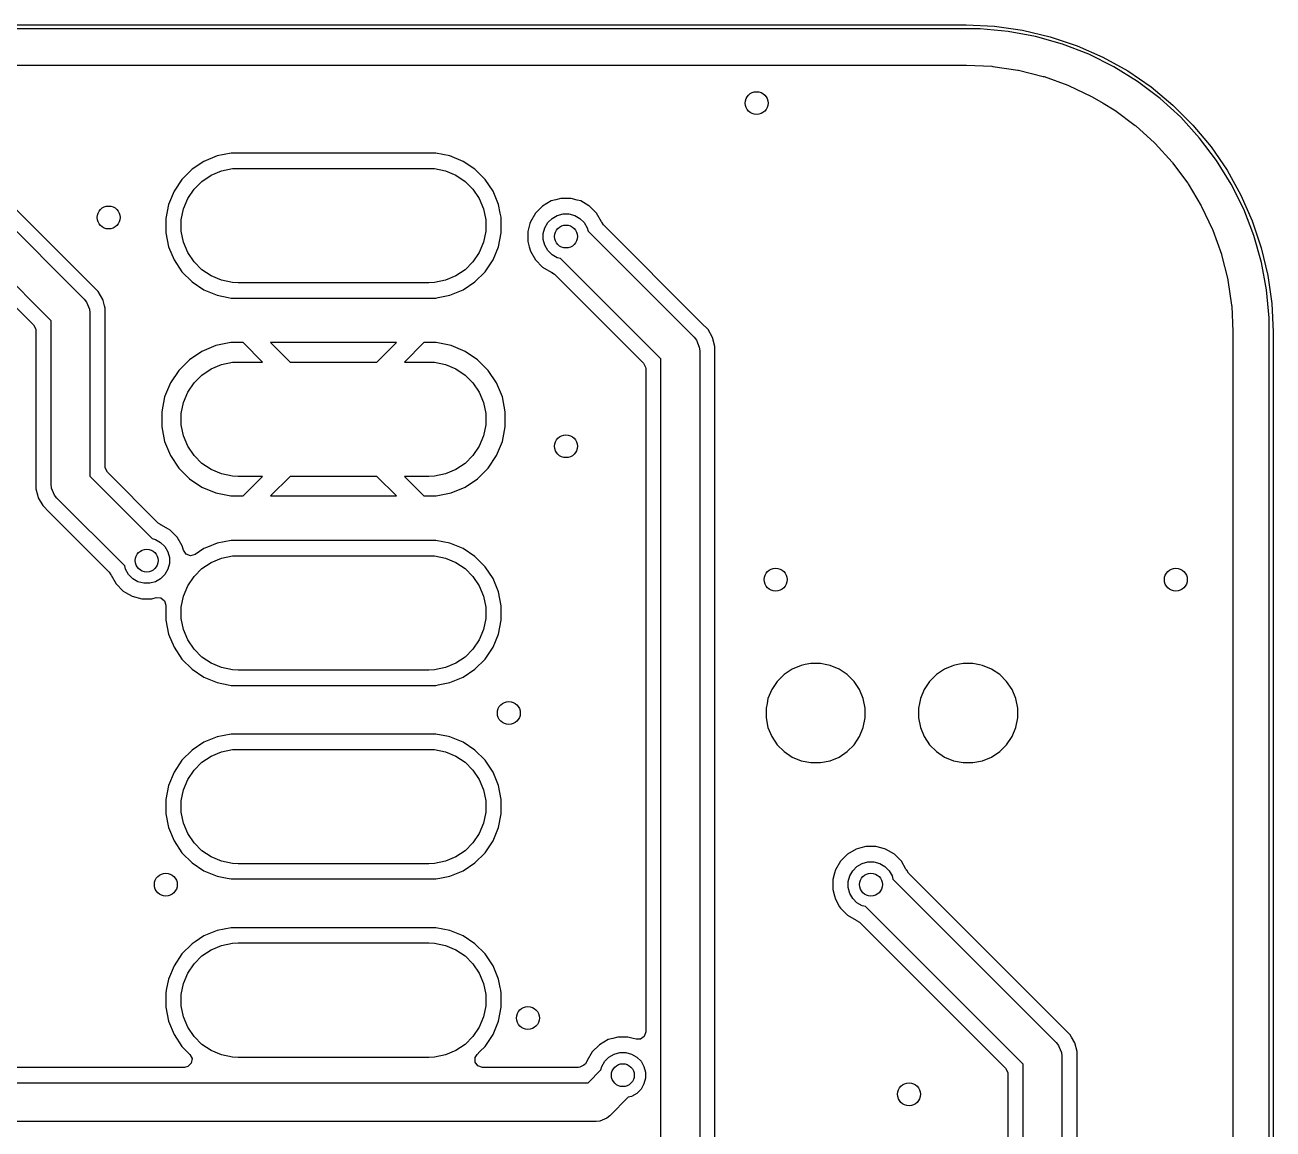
# Model space of a CAD drawing. Header units: inches. Extents: x 0.47 to 2.28, y -2.25 to -0.47.
# Drawn here: x 1.64 to 2.284, y -1.042 to -0.471 of the extents above; entities that cross this region are included whole.
import ezdxf

# ---------------------------------------------------------------- set-up
doc = ezdxf.new("R2010")
doc.units = ezdxf.units.IN
doc.header["$MEASUREMENT"] = 0
doc.layers.add('B.Cu', color=153, linetype='CONTINUOUS', true_color=0x4d7fc4)

msp = doc.modelspace()

# ---------------------------------------------------------------- linework, layer by layer
at = {"layer": 'B.Cu', "linetype": 'CONTINUOUS'}
for p, q in [((0.62992, -0.47146), (2.12598, -0.47146)), ((2.12598, -0.47343), (0.62992, -0.47343)), ((2.12598, -0.47146), (2.14061, -0.47213)), ((2.13322, -0.47343), (2.12598, -0.47343)), ((2.14763, -0.47476), (2.13322, -0.47343)), ((2.14061, -0.47213), (2.1551, -0.47415)), ((2.16185, -0.47742), (2.14763, -0.47476)), ((2.1551, -0.47415), (2.16935, -0.47751)), ((2.17577, -0.48138), (2.16185, -0.47742)), ((2.16935, -0.47751), (2.18323, -0.48216)), ((2.18926, -0.48661), (2.17577, -0.48138)), ((2.18323, -0.48216), (2.19662, -0.48807)), ((2.20222, -0.49306), (2.18926, -0.48661)), ((2.19662, -0.48807), (2.20941, -0.49519)), ((0.92503, -0.49215), (2.12339, -0.49215)), ((2.12339, -0.49215), (2.12589, -0.49215)), ((2.12589, -0.49215), (2.12608, -0.49215)), ((2.12608, -0.49215), (2.1393, -0.4928)), ((2.1393, -0.4928), (2.13968, -0.49284)), ((2.13968, -0.49284), (2.15267, -0.49476)), ((2.15267, -0.49476), (2.15305, -0.49484)), ((2.15305, -0.49484), (2.16579, -0.49803)), ((2.21452, -0.50067), (2.20222, -0.49306)), ((2.20941, -0.49519), (2.22148, -0.50346)), ((2.16579, -0.49803), (2.16616, -0.49814)), ((2.16616, -0.49814), (2.17853, -0.50257)), ((2.17853, -0.50257), (2.17888, -0.50272)), ((2.17888, -0.50272), (2.19076, -0.50833)), ((2.22607, -0.50939), (2.21452, -0.50067)), ((2.19076, -0.50833), (2.1911, -0.50851)), ((2.1911, -0.50851), (2.19668, -0.51186)), ((2.22148, -0.50346), (2.23274, -0.51281)), ((2.19668, -0.51186), (2.20236, -0.51527)), ((2.20236, -0.51527), (2.20268, -0.51548)), ((2.20268, -0.51548), (2.21323, -0.5233)), ((2.23676, -0.51914), (2.22607, -0.50939)), ((2.23274, -0.51281), (2.24309, -0.52316)), ((2.24651, -0.52984), (2.23676, -0.51914)), ((2.21323, -0.5233), (2.21353, -0.52355)), ((2.21353, -0.52355), (2.22326, -0.53237)), ((2.24309, -0.52316), (2.25244, -0.53443)), ((2.22326, -0.53237), (2.22354, -0.53264)), ((2.22354, -0.53264), (2.23236, -0.54237)), ((2.25523, -0.54139), (2.24651, -0.52984)), ((2.25244, -0.53443), (2.26071, -0.5465)), ((1.63997, -0.57135), (1.60881, -0.54019)), ((1.73908, -0.53906), (1.73227, -0.54188)), ((1.74631, -0.53762), (1.73908, -0.53906)), ((1.73908, -0.53906), (1.73908, -0.53906)), ((1.73908, -0.53906), (1.73908, -0.53906)), ((1.85211, -0.53762), (1.74631, -0.53762)), ((1.74631, -0.53762), (1.74631, -0.53762)), ((1.85934, -0.53906), (1.85211, -0.53762)), ((1.85211, -0.53762), (1.85211, -0.53762)), ((1.86615, -0.54188), (1.85934, -0.53906)), ((1.85934, -0.53906), (1.85934, -0.53906)), ((2.26285, -0.55369), (2.25523, -0.54139)), ((1.60156, -0.54411), (1.67046, -0.61301)), ((1.72615, -0.54597), (1.72093, -0.55118)), ((1.73227, -0.54188), (1.72615, -0.54597)), ((1.73608, -0.549), (1.74143, -0.54678)), ((1.74143, -0.54678), (1.74711, -0.54565)), ((1.74711, -0.54565), (1.75, -0.54551)), ((1.75, -0.54551), (1.84843, -0.54551)), ((1.84843, -0.54551), (1.85132, -0.54565)), ((1.85132, -0.54565), (1.857, -0.54678)), ((1.857, -0.54678), (1.86234, -0.549)), ((1.87228, -0.54597), (1.86615, -0.54188)), ((1.87749, -0.55118), (1.87228, -0.54597)), ((2.23236, -0.54237), (2.2326, -0.54267)), ((2.2326, -0.54267), (2.24043, -0.55322)), ((2.26071, -0.5465), (2.26784, -0.55929)), ((1.72093, -0.55118), (1.71684, -0.55731)), ((1.72093, -0.55118), (1.72093, -0.55118)), ((1.72093, -0.55118), (1.72093, -0.55118)), ((1.72717, -0.55631), (1.73127, -0.55221)), ((1.73127, -0.55221), (1.73608, -0.549)), ((1.86234, -0.549), (1.86716, -0.55221)), ((1.86716, -0.55221), (1.87125, -0.55631)), ((1.88159, -0.55731), (1.87749, -0.55118)), ((2.24043, -0.55322), (2.24064, -0.55354)), ((2.24064, -0.55354), (2.24739, -0.56481)), ((2.2693, -0.56664), (2.26285, -0.55369)), ((1.71684, -0.55731), (1.71402, -0.56412)), ((1.72396, -0.56112), (1.72717, -0.55631)), ((1.87125, -0.55631), (1.87447, -0.56112)), ((1.88441, -0.56412), (1.88159, -0.55731)), ((2.26784, -0.55929), (2.27375, -0.57268)), ((1.65339, -0.62422), (1.59035, -0.56118)), ((1.71402, -0.56412), (1.71258, -0.57135)), ((1.71402, -0.56412), (1.71402, -0.56412)), ((1.71402, -0.56412), (1.71402, -0.56412)), ((1.72061, -0.57215), (1.72174, -0.56647)), ((1.72174, -0.56647), (1.72396, -0.56112)), ((1.87447, -0.56112), (1.87668, -0.56647)), ((1.87668, -0.56647), (1.87781, -0.57215)), ((1.8853, -0.56861), (1.88441, -0.56412)), ((1.90719, -0.56494), (1.90352, -0.56861)), ((1.91169, -0.56235), (1.90719, -0.56494)), ((1.91407, -0.56171), (1.91169, -0.56235)), ((1.91169, -0.56235), (1.91169, -0.56235)), ((1.9167, -0.561), (1.91407, -0.56171)), ((1.92189, -0.561), (1.9167, -0.561)), ((1.92506, -0.56186), (1.92189, -0.561)), ((1.9269, -0.56235), (1.92506, -0.56186)), ((1.93116, -0.56481), (1.9269, -0.56235)), ((1.9269, -0.56235), (1.9269, -0.56235)), ((1.93139, -0.56494), (1.93116, -0.56481)), ((1.93506, -0.56861), (1.93139, -0.56494)), ((2.24739, -0.56481), (2.24757, -0.56515)), ((2.24757, -0.56515), (2.25319, -0.57702)), ((2.27453, -0.58014), (2.2693, -0.56664)), ((1.58823, -0.57023), (1.64434, -0.62634)), ((1.67437, -0.60576), (1.63997, -0.57135)), ((1.71258, -0.57135), (1.71258, -0.57873)), ((1.72061, -0.57793), (1.72061, -0.57215)), ((1.87781, -0.57215), (1.87781, -0.57793)), ((1.88573, -0.57079), (1.8853, -0.56861)), ((1.88585, -0.57135), (1.88573, -0.57079)), ((1.88585, -0.57873), (1.88585, -0.57135)), ((1.90093, -0.5731), (1.90069, -0.57401)), ((1.90352, -0.56861), (1.90093, -0.5731)), ((1.90093, -0.5731), (1.90093, -0.5731)), ((1.90838, -0.57619), (1.90992, -0.57352)), ((1.90992, -0.57352), (1.9121, -0.57134)), ((1.9121, -0.57134), (1.91477, -0.5698)), ((1.91477, -0.5698), (1.91775, -0.569)), ((1.91775, -0.569), (1.92083, -0.569)), ((1.92083, -0.569), (1.92381, -0.5698)), ((1.92381, -0.5698), (1.92648, -0.57134)), ((1.92648, -0.57134), (1.92866, -0.57352)), ((1.92866, -0.57352), (1.9302, -0.57619)), ((1.93765, -0.5731), (1.93506, -0.56861)), ((1.93775, -0.57334), (1.93765, -0.5731)), ((1.93765, -0.5731), (1.93765, -0.5731)), ((1.93781, -0.57332), (1.93775, -0.57334)), ((1.93864, -0.57475), (1.93781, -0.57332)), ((2.27375, -0.57268), (2.2784, -0.58656)), ((1.71258, -0.57873), (1.71402, -0.58595)), ((1.72174, -0.58361), (1.72061, -0.57793)), ((1.87781, -0.57793), (1.87668, -0.58361)), ((1.88441, -0.58595), (1.88585, -0.57873)), ((1.90069, -0.57401), (1.89959, -0.57811)), ((1.89959, -0.57811), (1.89959, -0.5833)), ((1.90758, -0.57917), (1.90838, -0.57619)), ((1.90758, -0.58225), (1.90758, -0.57917)), ((1.9302, -0.57619), (1.93068, -0.57795)), ((1.93068, -0.57795), (1.98542, -0.63269)), ((1.98933, -0.62545), (1.93864, -0.57475)), ((2.25319, -0.57702), (2.25334, -0.57738)), ((2.25334, -0.57738), (2.25776, -0.58974)), ((1.71402, -0.58595), (1.71402, -0.58595)), ((1.71402, -0.58595), (1.71684, -0.59276)), ((1.72396, -0.58896), (1.72174, -0.58361)), ((1.87668, -0.58361), (1.87447, -0.58896)), ((1.88159, -0.59276), (1.88441, -0.58595)), ((1.89959, -0.5833), (1.9003, -0.58595)), ((1.9003, -0.58595), (1.90093, -0.58831)), ((1.90838, -0.58523), (1.90758, -0.58225)), ((1.90992, -0.5879), (1.90838, -0.58523)), ((2.27849, -0.59405), (2.27453, -0.58014)), ((2.2784, -0.58656), (2.28175, -0.6008)), ((1.71684, -0.59276), (1.72093, -0.59889)), ((1.72717, -0.59377), (1.72396, -0.58896)), ((1.87447, -0.58896), (1.87125, -0.59377)), ((1.87749, -0.59889), (1.88159, -0.59276)), ((1.90093, -0.58831), (1.90093, -0.58831)), ((1.90093, -0.58831), (1.90352, -0.59281)), ((1.90352, -0.59281), (1.90352, -0.59281)), ((1.90352, -0.59281), (1.90719, -0.59648)), ((1.9121, -0.59008), (1.90992, -0.5879)), ((1.91477, -0.59162), (1.9121, -0.59008)), ((1.91653, -0.59209), (1.91477, -0.59162)), ((1.96835, -0.64391), (1.91653, -0.59209)), ((2.25776, -0.58974), (2.25787, -0.59011)), ((2.25787, -0.59011), (2.26107, -0.60285)), ((1.72093, -0.59889), (1.72615, -0.60411)), ((1.73127, -0.59786), (1.72717, -0.59377)), ((1.73608, -0.60108), (1.73127, -0.59786)), ((1.86716, -0.59786), (1.86234, -0.60108)), ((1.87125, -0.59377), (1.86716, -0.59786)), ((1.87228, -0.60411), (1.87749, -0.59889)), ((1.90719, -0.59648), (1.90719, -0.59648)), ((1.90719, -0.59648), (1.91169, -0.59907)), ((1.91169, -0.59907), (1.91169, -0.59907)), ((1.91169, -0.59907), (1.91169, -0.59907)), ((1.91169, -0.59907), (1.91169, -0.59907)), ((1.91169, -0.59907), (1.91192, -0.59917)), ((1.91192, -0.59917), (1.9119, -0.59923)), ((1.9119, -0.59923), (1.91334, -0.60006)), ((2.28115, -0.60828), (2.27849, -0.59405)), ((1.6777, -0.60909), (1.67437, -0.60576)), ((1.67437, -0.60576), (1.67437, -0.60576)), ((1.72615, -0.60411), (1.73227, -0.6082)), ((1.74143, -0.6033), (1.73608, -0.60108)), ((1.74711, -0.60442), (1.74143, -0.6033)), ((1.75, -0.60457), (1.74711, -0.60442)), ((1.84843, -0.60457), (1.75, -0.60457)), ((1.85132, -0.60442), (1.84843, -0.60457)), ((1.857, -0.6033), (1.85132, -0.60442)), ((1.86234, -0.60108), (1.857, -0.6033)), ((1.86615, -0.6082), (1.87228, -0.60411)), ((1.91334, -0.60006), (1.9593, -0.64602)), ((2.26107, -0.60285), (2.26114, -0.60323)), ((2.26114, -0.60323), (2.26307, -0.61623)), ((2.28175, -0.6008), (2.28377, -0.6153)), ((1.68006, -0.61317), (1.6777, -0.60909)), ((1.6777, -0.60909), (1.6777, -0.60909)), ((1.73227, -0.6082), (1.73908, -0.61102)), ((1.73908, -0.61102), (1.74487, -0.61217)), ((1.74487, -0.61217), (1.74631, -0.61246)), ((1.85211, -0.61246), (1.85332, -0.61222)), ((1.85332, -0.61222), (1.85934, -0.61102)), ((1.85934, -0.61102), (1.86615, -0.6082)), ((2.28248, -0.62269), (2.28115, -0.60828)), ((1.67046, -0.61301), (1.6717, -0.61452)), ((1.6717, -0.61452), (1.6717, -0.61452)), ((1.6717, -0.61452), (1.6717, -0.61452)), ((1.6717, -0.61452), (1.67319, -0.61813)), ((1.67319, -0.61813), (1.67319, -0.61813)), ((1.67319, -0.61813), (1.67339, -0.62008)), ((1.68019, -0.61367), (1.68006, -0.61317)), ((1.68093, -0.61642), (1.68019, -0.61367)), ((1.68019, -0.61367), (1.68019, -0.61367)), ((1.68128, -0.61772), (1.68093, -0.61642)), ((1.68128, -0.62275), (1.68128, -0.61772)), ((1.68128, -0.61772), (1.68128, -0.61772)), ((1.74631, -0.61246), (1.74631, -0.61246)), ((1.74631, -0.61246), (1.85211, -0.61246)), ((2.26307, -0.61623), (2.26311, -0.61661)), ((2.26311, -0.61661), (2.26376, -0.62982)), ((2.28377, -0.6153), (2.28445, -0.62992)), ((1.65339, -0.70866), (1.65339, -0.62422)), ((1.67339, -0.62008), (1.67339, -0.70452)), ((1.68128, -0.67115), (1.68128, -0.62275)), ((1.68128, -0.62275), (1.68128, -0.62275)), ((2.28248, -0.62992), (2.28248, -0.62269)), ((1.64434, -0.62634), (1.64544, -0.62851)), ((1.64544, -0.62851), (1.64549, -0.62912)), ((1.64549, -0.62912), (1.64549, -0.70606)), ((1.99266, -0.62878), (1.98933, -0.62545)), ((1.98933, -0.62545), (1.98933, -0.62545)), ((1.99502, -0.63286), (1.99266, -0.62878)), ((2.26376, -0.62982), (2.26376, -0.63002)), ((2.26376, -0.63002), (2.26376, -2.08652)), ((2.28248, -2.08661), (2.28248, -0.62992)), ((2.28445, -0.62992), (2.28445, -2.08661)), ((1.73847, -0.63703), (1.73128, -0.64001)), ((1.74611, -0.63551), (1.73847, -0.63703)), ((1.75261, -0.63551), (1.74611, -0.63551)), ((1.76261, -0.64551), (1.75261, -0.63551)), ((1.83167, -0.63551), (1.76676, -0.63551)), ((1.76676, -0.63551), (1.77676, -0.64551)), ((1.82167, -0.64551), (1.83167, -0.63551)), ((1.84581, -0.63551), (1.83581, -0.64551)), ((1.85232, -0.63551), (1.84581, -0.63551)), ((1.85995, -0.63703), (1.85232, -0.63551)), ((1.86715, -0.64001), (1.85995, -0.63703)), ((1.98542, -0.63269), (1.98666, -0.63421)), ((1.98666, -0.63421), (1.98815, -0.63781)), ((1.98815, -0.63781), (1.98835, -0.63976)), ((1.99624, -0.63741), (1.99502, -0.63286)), ((1.99624, -0.82425), (1.99624, -0.63741)), ((1.99624, -0.63741), (1.99624, -0.63741)), ((1.7248, -0.64434), (1.7193, -0.64984)), ((1.73128, -0.64001), (1.7248, -0.64434)), ((1.87362, -0.64434), (1.86715, -0.64001)), ((1.87913, -0.64984), (1.87362, -0.64434)), ((1.96835, -1.2557), (1.96835, -0.64391)), ((1.98835, -0.63976), (1.98835, -1.25984)), ((1.7193, -0.64984), (1.71497, -0.65632)), ((1.73127, -0.65221), (1.73608, -0.649)), ((1.73608, -0.649), (1.74143, -0.64678)), ((1.74143, -0.64678), (1.74711, -0.64565)), ((1.74711, -0.64565), (1.75, -0.64551)), ((1.75, -0.64551), (1.76261, -0.64551)), ((1.77676, -0.64551), (1.82167, -0.64551)), ((1.83581, -0.64551), (1.84843, -0.64551)), ((1.84843, -0.64551), (1.85132, -0.64565)), ((1.85132, -0.64565), (1.857, -0.64678)), ((1.857, -0.64678), (1.86234, -0.649)), ((1.86234, -0.649), (1.86716, -0.65221)), ((1.88345, -0.65632), (1.87913, -0.64984)), ((1.9593, -0.64602), (1.9604, -0.64819)), ((1.9604, -0.64819), (1.96045, -0.64881)), ((1.96045, -0.64881), (1.96045, -0.9914)), ((1.71497, -0.65632), (1.71199, -0.66351)), ((1.72396, -0.66112), (1.72717, -0.65631)), ((1.72717, -0.65631), (1.73127, -0.65221)), ((1.86716, -0.65221), (1.87125, -0.65631)), ((1.87125, -0.65631), (1.87447, -0.66112)), ((1.88643, -0.66351), (1.88345, -0.65632)), ((1.71199, -0.66351), (1.71047, -0.67115)), ((1.72174, -0.66647), (1.72396, -0.66112)), ((1.87447, -0.66112), (1.87668, -0.66647)), ((1.88795, -0.67115), (1.88643, -0.66351)), ((1.72061, -0.67215), (1.72174, -0.66647)), ((1.87668, -0.66647), (1.87781, -0.67215)), ((1.68128, -0.69962), (1.68128, -0.67115)), ((1.71047, -0.67115), (1.71047, -0.67893)), ((1.72061, -0.67793), (1.72061, -0.67215)), ((1.87781, -0.67215), (1.87781, -0.67793)), ((1.88795, -0.67893), (1.88795, -0.67115)), ((1.71047, -0.67893), (1.71199, -0.68657)), ((1.72174, -0.68361), (1.72061, -0.67793)), ((1.87781, -0.67793), (1.87668, -0.68361)), ((1.88643, -0.68657), (1.88795, -0.67893)), ((1.71199, -0.68657), (1.71497, -0.69376)), ((1.72396, -0.68896), (1.72174, -0.68361)), ((1.72717, -0.69377), (1.72396, -0.68896)), ((1.87447, -0.68896), (1.87125, -0.69377)), ((1.87668, -0.68361), (1.87447, -0.68896)), ((1.88345, -0.69376), (1.88643, -0.68657)), ((1.71497, -0.69376), (1.7193, -0.70024)), ((1.73127, -0.69786), (1.72717, -0.69377)), ((1.87125, -0.69377), (1.86716, -0.69786)), ((1.87913, -0.70024), (1.88345, -0.69376)), ((1.68133, -0.70023), (1.68128, -0.69962)), ((1.68243, -0.7024), (1.68133, -0.70023)), ((1.70871, -0.72868), (1.68243, -0.7024)), ((1.7193, -0.70024), (1.7248, -0.70574)), ((1.73608, -0.70108), (1.73127, -0.69786)), ((1.74143, -0.7033), (1.73608, -0.70108)), ((1.86234, -0.70108), (1.857, -0.7033)), ((1.86716, -0.69786), (1.86234, -0.70108)), ((1.87362, -0.70574), (1.87913, -0.70024)), ((1.64549, -0.70606), (1.64549, -0.70606)), ((1.64549, -0.70606), (1.64549, -0.71102)), ((1.65358, -0.71061), (1.65339, -0.70866)), ((1.67339, -0.70452), (1.70551, -0.73665)), ((1.7248, -0.70574), (1.73128, -0.71007)), ((1.74711, -0.70442), (1.74143, -0.7033)), ((1.75, -0.70457), (1.74711, -0.70442)), ((1.76261, -0.70457), (1.75, -0.70457)), ((1.75261, -0.71457), (1.76261, -0.70457)), ((1.77676, -0.70457), (1.76676, -0.71457)), ((1.82167, -0.70457), (1.77676, -0.70457)), ((1.83167, -0.71457), (1.82167, -0.70457)), ((1.84843, -0.70457), (1.83581, -0.70457)), ((1.83581, -0.70457), (1.84581, -0.71457)), ((1.85132, -0.70442), (1.84843, -0.70457)), ((1.857, -0.7033), (1.85132, -0.70442)), ((1.86715, -0.71007), (1.87362, -0.70574)), ((1.64549, -0.71102), (1.64631, -0.71407)), ((1.64631, -0.71407), (1.64631, -0.71407)), ((1.64631, -0.71407), (1.64671, -0.71557)), ((1.65507, -0.71422), (1.65358, -0.71061)), ((1.65631, -0.71573), (1.65507, -0.71422)), ((1.65507, -0.71422), (1.65507, -0.71422)), ((1.73128, -0.71007), (1.73847, -0.71305)), ((1.73847, -0.71305), (1.74611, -0.71457)), ((1.74611, -0.71457), (1.75261, -0.71457)), ((1.75261, -0.71457), (1.75261, -0.71457)), ((1.76676, -0.71457), (1.83167, -0.71457)), ((1.76676, -0.71457), (1.76676, -0.71457)), ((1.83167, -0.71457), (1.83167, -0.71457)), ((1.84581, -0.71457), (1.85232, -0.71457)), ((1.85232, -0.71457), (1.85995, -0.71305)), ((1.85995, -0.71305), (1.86715, -0.71007)), ((1.64671, -0.71557), (1.64671, -0.71557)), ((1.64671, -0.71557), (1.64907, -0.71965)), ((1.64907, -0.71965), (1.64907, -0.71965)), ((1.64907, -0.71965), (1.6524, -0.72298)), ((1.69137, -0.75079), (1.65631, -0.71573)), ((1.6524, -0.72298), (1.6524, -0.72298)), ((1.6524, -0.72298), (1.6834, -0.75399)), ((1.71015, -0.72951), (1.70871, -0.72868)), ((1.71012, -0.72957), (1.71015, -0.72951)), ((1.71036, -0.72967), (1.71012, -0.72957)), ((1.71485, -0.73226), (1.71036, -0.72967)), ((1.71036, -0.72967), (1.71036, -0.72967)), ((1.71036, -0.72967), (1.71036, -0.72967)), ((1.71852, -0.73593), (1.71485, -0.73226)), ((1.70551, -0.73665), (1.70728, -0.73712)), ((1.70728, -0.73712), (1.70995, -0.73866)), ((1.70995, -0.73866), (1.71213, -0.74084)), ((1.71213, -0.74084), (1.71367, -0.74351)), ((1.72112, -0.74043), (1.71852, -0.73593)), ((1.72172, -0.74267), (1.72112, -0.74043)), ((1.73409, -0.74112), (1.73227, -0.74188)), ((1.73908, -0.73906), (1.73409, -0.74112)), ((1.74631, -0.73762), (1.73908, -0.73906)), ((1.73908, -0.73906), (1.73908, -0.73906)), ((1.73908, -0.73906), (1.73908, -0.73906)), ((1.85211, -0.73762), (1.74631, -0.73762)), ((1.74631, -0.73762), (1.74631, -0.73762)), ((1.85934, -0.73906), (1.85211, -0.73762)), ((1.85211, -0.73762), (1.85211, -0.73762)), ((1.86615, -0.74188), (1.85934, -0.73906)), ((1.85934, -0.73906), (1.85934, -0.73906)), ((1.71367, -0.74351), (1.71447, -0.74649)), ((1.71447, -0.74649), (1.71447, -0.74957)), ((1.72173, -0.74271), (1.72172, -0.74267)), ((1.72309, -0.74474), (1.72173, -0.74271)), ((1.72537, -0.74558), (1.72309, -0.74474)), ((1.72772, -0.74492), (1.72537, -0.74558)), ((1.73227, -0.74188), (1.72772, -0.74492)), ((1.73227, -0.74188), (1.73227, -0.74188)), ((1.73608, -0.749), (1.74143, -0.74678)), ((1.74143, -0.74678), (1.74711, -0.74565)), ((1.74711, -0.74565), (1.75, -0.74551)), ((1.75, -0.74551), (1.84843, -0.74551)), ((1.84843, -0.74551), (1.85132, -0.74565)), ((1.85132, -0.74565), (1.857, -0.74678)), ((1.857, -0.74678), (1.86234, -0.749)), ((1.87228, -0.74597), (1.86615, -0.74188)), ((1.87749, -0.75118), (1.87228, -0.74597)), ((1.6834, -0.75399), (1.68423, -0.75542)), ((1.69184, -0.75255), (1.69137, -0.75079)), ((1.69339, -0.75522), (1.69184, -0.75255)), ((1.71367, -0.75255), (1.71213, -0.75522)), ((1.71447, -0.74957), (1.71367, -0.75255)), ((1.72717, -0.75631), (1.73127, -0.75221)), ((1.73127, -0.75221), (1.73608, -0.749)), ((1.86234, -0.749), (1.86716, -0.75221)), ((1.86716, -0.75221), (1.87125, -0.75631)), ((1.88159, -0.75731), (1.87749, -0.75118)), ((1.68423, -0.75542), (1.6843, -0.7554)), ((1.6843, -0.7554), (1.68439, -0.75564)), ((1.68439, -0.75564), (1.68439, -0.75564)), ((1.68439, -0.75564), (1.68439, -0.75564)), ((1.68439, -0.75564), (1.68699, -0.76013)), ((1.68699, -0.76013), (1.69066, -0.7638)), ((1.69557, -0.7574), (1.69339, -0.75522)), ((1.69824, -0.75894), (1.69557, -0.7574)), ((1.70121, -0.75974), (1.69824, -0.75894)), ((1.7043, -0.75974), (1.70121, -0.75974)), ((1.70728, -0.75894), (1.7043, -0.75974)), ((1.70995, -0.7574), (1.70728, -0.75894)), ((1.71213, -0.75522), (1.70995, -0.7574)), ((1.72396, -0.76112), (1.72717, -0.75631)), ((1.87125, -0.75631), (1.87447, -0.76112)), ((1.88441, -0.76412), (1.88159, -0.75731)), ((1.69066, -0.7638), (1.69178, -0.76445)), ((1.69178, -0.76445), (1.69515, -0.76639)), ((1.69515, -0.76639), (1.69515, -0.76639)), ((1.69515, -0.76639), (1.69515, -0.76639)), ((1.69515, -0.76639), (1.70016, -0.76774)), ((1.72061, -0.77215), (1.72174, -0.76647)), ((1.72174, -0.76647), (1.72396, -0.76112)), ((1.87447, -0.76112), (1.87668, -0.76647)), ((1.87668, -0.76647), (1.87781, -0.77215)), ((1.88585, -0.77135), (1.88441, -0.76412)), ((1.70016, -0.76774), (1.70016, -0.76774)), ((1.70016, -0.76774), (1.70535, -0.76774)), ((1.70535, -0.76774), (1.70764, -0.76712)), ((1.70535, -0.76774), (1.70535, -0.76774)), ((1.70764, -0.76712), (1.71007, -0.76725)), ((1.71007, -0.76725), (1.71197, -0.76878)), ((1.71197, -0.76878), (1.7126, -0.77114)), ((1.7126, -0.77114), (1.71258, -0.77132)), ((1.71258, -0.77132), (1.71258, -0.77135)), ((1.71258, -0.77135), (1.71258, -0.77135)), ((1.71258, -0.77135), (1.71258, -0.77135)), ((1.71258, -0.77135), (1.71258, -0.77873)), ((1.72061, -0.77793), (1.72061, -0.77215)), ((1.87781, -0.77215), (1.87781, -0.77793)), ((1.88585, -0.77873), (1.88585, -0.77135)), ((1.71258, -0.77873), (1.71402, -0.78595)), ((1.72174, -0.78361), (1.72061, -0.77793)), ((1.87781, -0.77793), (1.87668, -0.78361)), ((1.88441, -0.78595), (1.88585, -0.77873)), ((1.71402, -0.78595), (1.71684, -0.79276)), ((1.72396, -0.78896), (1.72174, -0.78361)), ((1.87668, -0.78361), (1.87447, -0.78896)), ((1.88159, -0.79276), (1.88441, -0.78595)), ((1.71684, -0.79276), (1.72093, -0.79889)), ((1.72717, -0.79377), (1.72396, -0.78896)), ((1.87447, -0.78896), (1.87125, -0.79377)), ((1.87749, -0.79889), (1.88159, -0.79276)), ((1.72093, -0.79889), (1.72615, -0.80411)), ((1.73127, -0.79786), (1.72717, -0.79377)), ((1.73608, -0.80108), (1.73127, -0.79786)), ((1.86716, -0.79786), (1.86234, -0.80108)), ((1.87125, -0.79377), (1.86716, -0.79786)), ((1.87228, -0.80411), (1.87749, -0.79889)), ((1.72615, -0.80411), (1.73227, -0.8082)), ((1.74143, -0.8033), (1.73608, -0.80108)), ((1.74711, -0.80442), (1.74143, -0.8033)), ((1.75, -0.80457), (1.74711, -0.80442)), ((1.84843, -0.80457), (1.75, -0.80457)), ((1.85132, -0.80442), (1.84843, -0.80457)), ((1.857, -0.8033), (1.85132, -0.80442)), ((1.86234, -0.80108), (1.857, -0.8033)), ((1.86615, -0.8082), (1.87228, -0.80411)), ((2.0361, -0.80408), (2.0319, -0.80688)), ((2.04076, -0.80215), (2.0361, -0.80408)), ((2.04289, -0.80172), (2.04076, -0.80215)), ((2.04076, -0.80215), (2.04076, -0.80215)), ((2.04571, -0.80116), (2.04289, -0.80172)), ((2.05075, -0.80116), (2.04571, -0.80116)), ((2.05403, -0.80181), (2.05075, -0.80116)), ((2.0557, -0.80215), (2.05403, -0.80181)), ((2.06036, -0.80408), (2.0557, -0.80215)), ((2.0557, -0.80215), (2.0557, -0.80215)), ((2.0557, -0.80215), (2.0557, -0.80215)), ((2.06455, -0.80688), (2.06036, -0.80408)), ((2.11484, -0.80408), (2.11064, -0.80688)), ((2.1195, -0.80215), (2.11484, -0.80408)), ((2.12163, -0.80172), (2.1195, -0.80215)), ((2.1195, -0.80215), (2.1195, -0.80215)), ((2.12445, -0.80116), (2.12163, -0.80172)), ((2.12949, -0.80116), (2.12445, -0.80116)), ((2.13277, -0.80181), (2.12949, -0.80116)), ((2.13444, -0.80215), (2.13277, -0.80181)), ((2.1391, -0.80408), (2.13444, -0.80215)), ((2.13444, -0.80215), (2.13444, -0.80215)), ((2.13444, -0.80215), (2.13444, -0.80215)), ((2.14329, -0.80688), (2.1391, -0.80408)), ((1.73227, -0.8082), (1.73908, -0.81102)), ((1.73908, -0.81102), (1.74487, -0.81217)), ((1.74487, -0.81217), (1.74631, -0.81246)), ((1.85332, -0.81222), (1.85934, -0.81102)), ((1.85934, -0.81102), (1.86615, -0.8082)), ((2.02834, -0.81045), (2.02553, -0.81464)), ((2.0319, -0.80688), (2.02834, -0.81045)), ((2.02834, -0.81045), (2.02834, -0.81045)), ((2.0319, -0.80688), (2.0319, -0.80688)), ((2.06812, -0.81045), (2.06455, -0.80688)), ((2.07092, -0.81464), (2.06812, -0.81045)), ((2.10708, -0.81045), (2.10427, -0.81464)), ((2.11064, -0.80688), (2.10708, -0.81045)), ((2.10708, -0.81045), (2.10708, -0.81045)), ((2.11064, -0.80688), (2.11064, -0.80688)), ((2.14686, -0.81045), (2.14329, -0.80688)), ((2.14966, -0.81464), (2.14686, -0.81045)), ((1.74631, -0.81246), (1.74631, -0.81246)), ((1.74631, -0.81246), (1.85211, -0.81246)), ((1.85211, -0.81246), (1.85332, -0.81222)), ((2.02553, -0.81464), (2.0236, -0.8193)), ((2.07285, -0.8193), (2.07092, -0.81464)), ((2.10427, -0.81464), (2.10234, -0.8193)), ((2.15159, -0.8193), (2.14966, -0.81464)), ((1.99624, -0.91276), (1.99624, -0.82425)), ((2.02311, -0.82179), (2.02262, -0.82425)), ((2.02262, -0.82425), (2.02262, -0.82929)), ((2.0236, -0.8193), (2.02311, -0.82179)), ((2.07384, -0.82425), (2.07285, -0.8193)), ((2.07384, -0.82929), (2.07384, -0.82425)), ((2.10185, -0.82179), (2.10136, -0.82425)), ((2.10136, -0.82425), (2.10136, -0.82929)), ((2.10234, -0.8193), (2.10185, -0.82179)), ((2.15258, -0.82425), (2.15159, -0.8193)), ((2.15258, -0.82929), (2.15258, -0.82425)), ((2.02262, -0.82929), (2.0236, -0.83424)), ((2.07285, -0.83424), (2.07384, -0.82929)), ((2.10136, -0.82929), (2.10234, -0.83424)), ((2.15159, -0.83424), (2.15258, -0.82929)), ((1.74631, -0.83762), (1.73908, -0.83906)), ((1.85211, -0.83762), (1.74631, -0.83762)), ((1.74631, -0.83762), (1.74631, -0.83762)), ((1.85857, -0.8389), (1.85211, -0.83762)), ((1.85211, -0.83762), (1.85211, -0.83762)), ((2.0236, -0.83424), (2.02553, -0.8389)), ((2.07092, -0.8389), (2.07285, -0.83424)), ((2.10234, -0.83424), (2.10427, -0.8389)), ((2.14966, -0.8389), (2.15159, -0.83424)), ((1.73227, -0.84188), (1.72615, -0.84597)), ((1.73908, -0.83906), (1.73227, -0.84188)), ((1.73908, -0.83906), (1.73908, -0.83906)), ((1.73908, -0.83906), (1.73908, -0.83906)), ((1.85934, -0.83906), (1.85857, -0.8389)), ((1.86615, -0.84188), (1.85934, -0.83906)), ((1.87228, -0.84597), (1.86615, -0.84188)), ((2.02553, -0.8389), (2.02834, -0.8431)), ((2.02834, -0.8431), (2.0319, -0.84666)), ((2.06455, -0.84666), (2.06812, -0.8431)), ((2.06812, -0.8431), (2.07092, -0.8389)), ((2.10427, -0.8389), (2.10708, -0.8431)), ((2.10708, -0.8431), (2.11064, -0.84666)), ((2.14329, -0.84666), (2.14686, -0.8431)), ((2.14686, -0.8431), (2.14966, -0.8389)), ((1.72615, -0.84597), (1.72093, -0.85118)), ((1.73127, -0.85221), (1.73608, -0.849)), ((1.73608, -0.849), (1.74143, -0.84678)), ((1.74143, -0.84678), (1.74711, -0.84565)), ((1.74711, -0.84565), (1.75, -0.84551)), ((1.75, -0.84551), (1.84843, -0.84551)), ((1.84843, -0.84551), (1.85132, -0.84565)), ((1.85132, -0.84565), (1.857, -0.84678)), ((1.857, -0.84678), (1.86234, -0.849)), ((1.86234, -0.849), (1.86716, -0.85221)), ((1.87749, -0.85118), (1.87228, -0.84597)), ((2.0319, -0.84666), (2.0361, -0.84947)), ((2.0361, -0.84947), (2.04076, -0.8514)), ((2.0557, -0.8514), (2.06036, -0.84947)), ((2.06036, -0.84947), (2.06455, -0.84666)), ((2.11064, -0.84666), (2.11484, -0.84947)), ((2.11484, -0.84947), (2.1195, -0.8514)), ((2.13444, -0.8514), (2.1391, -0.84947)), ((2.1391, -0.84947), (2.14329, -0.84666)), ((1.72093, -0.85118), (1.71684, -0.85731)), ((1.72093, -0.85118), (1.72093, -0.85118)), ((1.72093, -0.85118), (1.72093, -0.85118)), ((1.72396, -0.86112), (1.72717, -0.85631)), ((1.72717, -0.85631), (1.73127, -0.85221)), ((1.86716, -0.85221), (1.87125, -0.85631)), ((1.87125, -0.85631), (1.87447, -0.86112)), ((1.88159, -0.85731), (1.87749, -0.85118)), ((2.04076, -0.8514), (2.04571, -0.85238)), ((2.04571, -0.85238), (2.04571, -0.85238)), ((2.04571, -0.85238), (2.05075, -0.85238)), ((2.05075, -0.85238), (2.0557, -0.8514)), ((2.05075, -0.85238), (2.05075, -0.85238)), ((2.1195, -0.8514), (2.12445, -0.85238)), ((2.12445, -0.85238), (2.12445, -0.85238)), ((2.12445, -0.85238), (2.12949, -0.85238)), ((2.12949, -0.85238), (2.13444, -0.8514)), ((2.12949, -0.85238), (2.12949, -0.85238)), ((1.71684, -0.85731), (1.71402, -0.86412)), ((1.72174, -0.86647), (1.72396, -0.86112)), ((1.87447, -0.86112), (1.87668, -0.86647)), ((1.88441, -0.86412), (1.88159, -0.85731)), ((1.71402, -0.86412), (1.71258, -0.87135)), ((1.72061, -0.87215), (1.72174, -0.86647)), ((1.87668, -0.86647), (1.87781, -0.87215)), ((1.88585, -0.87135), (1.88441, -0.86412)), ((1.71258, -0.87135), (1.71258, -0.87873)), ((1.72061, -0.87793), (1.72061, -0.87215)), ((1.87781, -0.87215), (1.87781, -0.87793)), ((1.88585, -0.87873), (1.88585, -0.87135)), ((1.71258, -0.87873), (1.71402, -0.88595)), ((1.72174, -0.88361), (1.72061, -0.87793)), ((1.87781, -0.87793), (1.87668, -0.88361)), ((1.88441, -0.88595), (1.88585, -0.87873)), ((1.71402, -0.88595), (1.71684, -0.89277)), ((1.72396, -0.88896), (1.72174, -0.88361)), ((1.72717, -0.89377), (1.72396, -0.88896)), ((1.87447, -0.88896), (1.87125, -0.89377)), ((1.87668, -0.88361), (1.87447, -0.88896)), ((1.88159, -0.89277), (1.88441, -0.88595)), ((1.71684, -0.89277), (1.72093, -0.89889)), ((1.73127, -0.89786), (1.72717, -0.89377)), ((1.87125, -0.89377), (1.86716, -0.89786)), ((1.87749, -0.89889), (1.88159, -0.89277)), ((2.07418, -0.89565), (2.07155, -0.89635)), ((2.07937, -0.89565), (2.07418, -0.89565)), ((2.08254, -0.8965), (2.07937, -0.89565)), ((1.72093, -0.89889), (1.72615, -0.90411)), ((1.73608, -0.90108), (1.73127, -0.89786)), ((1.74143, -0.9033), (1.73608, -0.90108)), ((1.86234, -0.90108), (1.857, -0.9033)), ((1.86716, -0.89786), (1.86234, -0.90108)), ((1.87228, -0.90411), (1.87749, -0.89889)), ((2.06467, -0.89959), (2.061, -0.90326)), ((2.06917, -0.89699), (2.06467, -0.89959)), ((2.07155, -0.89635), (2.06917, -0.89699)), ((2.06917, -0.89699), (2.06917, -0.89699)), ((2.08438, -0.89699), (2.08254, -0.8965)), ((2.08887, -0.89959), (2.08438, -0.89699)), ((2.08438, -0.89699), (2.08438, -0.89699)), ((2.09254, -0.90326), (2.08887, -0.89959)), ((2.08887, -0.89959), (2.08887, -0.89959)), ((1.72615, -0.90411), (1.73227, -0.9082)), ((1.73227, -0.9082), (1.73908, -0.91102)), ((1.74711, -0.90442), (1.74143, -0.9033)), ((1.75, -0.90457), (1.74711, -0.90442)), ((1.84843, -0.90457), (1.75, -0.90457)), ((1.85132, -0.90442), (1.84843, -0.90457)), ((1.857, -0.9033), (1.85132, -0.90442)), ((1.85934, -0.91102), (1.86615, -0.9082)), ((1.86615, -0.9082), (1.87228, -0.90411)), ((2.05841, -0.90775), (2.05795, -0.90945)), ((2.061, -0.90326), (2.05841, -0.90775)), ((2.05841, -0.90775), (2.05841, -0.90775)), ((2.06586, -0.91083), (2.0674, -0.90816)), ((2.0674, -0.90816), (2.06958, -0.90598)), ((2.06958, -0.90598), (2.07225, -0.90444)), ((2.07225, -0.90444), (2.07523, -0.90364)), ((2.07523, -0.90364), (2.07831, -0.90364)), ((2.07831, -0.90364), (2.08129, -0.90444)), ((2.08129, -0.90444), (2.08396, -0.90598)), ((2.08396, -0.90598), (2.08614, -0.90816)), ((2.08614, -0.90816), (2.08768, -0.91083)), ((2.09488, -0.9073), (2.09254, -0.90326)), ((2.09254, -0.90326), (2.09254, -0.90326)), ((2.09513, -0.90775), (2.09488, -0.9073)), ((2.09523, -0.90799), (2.09513, -0.90775)), ((2.09513, -0.90775), (2.09513, -0.90775)), ((2.09529, -0.90796), (2.09523, -0.90799)), ((2.09612, -0.9094), (2.09529, -0.90796)), ((1.73908, -0.91102), (1.74424, -0.91205)), ((1.74424, -0.91205), (1.74631, -0.91246)), ((1.74631, -0.91246), (1.74631, -0.91246)), ((1.74631, -0.91246), (1.85211, -0.91246)), ((1.85211, -0.91246), (1.85419, -0.91205)), ((1.85419, -0.91205), (1.85934, -0.91102)), ((1.99624, -1.09984), (1.99624, -0.91276)), ((2.05795, -0.90945), (2.05707, -0.91276)), ((2.05707, -0.91276), (2.05707, -0.91795)), ((2.06506, -0.91381), (2.06586, -0.91083)), ((2.06506, -0.9169), (2.06506, -0.91381)), ((2.08768, -0.91083), (2.08816, -0.9126)), ((2.08816, -0.9126), (2.17243, -0.99687)), ((2.17634, -0.98962), (2.09612, -0.9094)), ((2.05707, -0.91795), (2.05791, -0.92108)), ((2.05791, -0.92108), (2.05841, -0.92296)), ((2.06586, -0.91987), (2.06506, -0.9169)), ((2.0674, -0.92254), (2.06586, -0.91987)), ((2.05841, -0.92296), (2.05841, -0.92296)), ((2.05841, -0.92296), (2.06061, -0.92676)), ((2.06061, -0.92676), (2.061, -0.92745)), ((2.061, -0.92745), (2.06467, -0.93112)), ((2.06958, -0.92472), (2.0674, -0.92254)), ((2.07225, -0.92627), (2.06958, -0.92472)), ((2.07401, -0.92674), (2.07225, -0.92627)), ((2.15535, -1.00808), (2.07401, -0.92674)), ((2.06467, -0.93112), (2.06467, -0.93112)), ((2.06467, -0.93112), (2.06917, -0.93372)), ((2.06917, -0.93372), (2.06917, -0.93372)), ((2.06917, -0.93372), (2.06917, -0.93372)), ((2.06917, -0.93372), (2.06917, -0.93372)), ((2.06917, -0.93372), (2.0694, -0.93382)), ((2.0694, -0.93382), (2.06938, -0.93388)), ((2.06938, -0.93388), (2.07082, -0.93471)), ((1.73908, -0.93906), (1.73227, -0.94188)), ((1.74631, -0.93762), (1.73908, -0.93906)), ((1.73908, -0.93906), (1.73908, -0.93906)), ((1.73908, -0.93906), (1.73908, -0.93906)), ((1.85211, -0.93762), (1.74631, -0.93762)), ((1.74631, -0.93762), (1.74631, -0.93762)), ((1.85934, -0.93906), (1.85211, -0.93762)), ((1.85211, -0.93762), (1.85211, -0.93762)), ((1.86615, -0.94188), (1.85934, -0.93906)), ((1.85934, -0.93906), (1.85934, -0.93906)), ((2.07082, -0.93471), (2.14631, -1.01019)), ((1.72615, -0.94597), (1.72093, -0.95118)), ((1.72775, -0.9449), (1.72615, -0.94597)), ((1.73227, -0.94188), (1.72775, -0.9449)), ((1.73608, -0.949), (1.74143, -0.94678)), ((1.74143, -0.94678), (1.74711, -0.94565)), ((1.74711, -0.94565), (1.75, -0.94551)), ((1.75, -0.94551), (1.84843, -0.94551)), ((1.84843, -0.94551), (1.85132, -0.94565)), ((1.85132, -0.94565), (1.857, -0.94678)), ((1.857, -0.94678), (1.86234, -0.949)), ((1.87228, -0.94597), (1.86615, -0.94188)), ((1.87749, -0.95118), (1.87228, -0.94597)), ((1.72093, -0.95118), (1.71684, -0.95731)), ((1.72093, -0.95118), (1.72093, -0.95118)), ((1.72093, -0.95118), (1.72093, -0.95118)), ((1.72717, -0.95631), (1.73127, -0.95221)), ((1.73127, -0.95221), (1.73608, -0.949)), ((1.86234, -0.949), (1.86716, -0.95221)), ((1.86716, -0.95221), (1.87125, -0.95631)), ((1.88159, -0.95731), (1.87749, -0.95118)), ((1.71684, -0.95731), (1.71402, -0.96412)), ((1.72396, -0.96112), (1.72717, -0.95631)), ((1.87125, -0.95631), (1.87447, -0.96112)), ((1.88441, -0.96412), (1.88159, -0.95731)), ((1.71402, -0.96412), (1.71286, -0.96993)), ((1.71402, -0.96412), (1.71402, -0.96412)), ((1.71402, -0.96412), (1.71402, -0.96412)), ((1.72061, -0.97215), (1.72174, -0.96647)), ((1.72174, -0.96647), (1.72396, -0.96112)), ((1.87447, -0.96112), (1.87668, -0.96647)), ((1.87668, -0.96647), (1.87781, -0.97215)), ((1.88529, -0.96857), (1.88441, -0.96412)), ((1.71286, -0.96993), (1.71258, -0.97135)), ((1.71258, -0.97135), (1.71258, -0.97873)), ((1.72061, -0.97793), (1.72061, -0.97215)), ((1.87781, -0.97215), (1.87781, -0.97793)), ((1.88556, -0.96993), (1.88529, -0.96857)), ((1.88585, -0.97135), (1.88556, -0.96993)), ((1.88585, -0.97873), (1.88585, -0.97135)), ((1.71258, -0.97873), (1.71402, -0.98595)), ((1.72174, -0.98361), (1.72061, -0.97793)), ((1.87781, -0.97793), (1.87668, -0.98361)), ((1.88441, -0.98595), (1.88585, -0.97873)), ((1.71402, -0.98595), (1.71684, -0.99277)), ((1.72396, -0.98896), (1.72174, -0.98361)), ((1.87668, -0.98361), (1.87447, -0.98896)), ((1.88159, -0.99277), (1.88441, -0.98595)), ((1.72717, -0.99377), (1.72396, -0.98896)), ((1.87447, -0.98896), (1.87125, -0.99377)), ((1.96045, -0.9914), (1.9597, -0.99372)), ((2.17967, -0.99295), (2.17634, -0.98962)), ((2.17634, -0.98962), (2.17634, -0.98962)), ((1.71684, -0.99277), (1.72093, -0.99889)), ((1.72093, -0.99889), (1.72093, -0.99889)), ((1.72093, -0.99889), (1.72505, -1.00301)), ((1.73127, -0.99786), (1.72717, -0.99377)), ((1.73608, -1.00108), (1.73127, -0.99786)), ((1.86716, -0.99786), (1.86234, -1.00108)), ((1.87125, -0.99377), (1.86716, -0.99786)), ((1.8748, -1.00158), (1.87749, -0.99889)), ((1.87749, -0.99889), (1.88159, -0.99277)), ((1.93656, -0.99801), (1.93289, -1.00168)), ((1.94106, -0.99542), (1.93656, -0.99801)), ((1.94344, -0.99478), (1.94106, -0.99542)), ((1.94106, -0.99542), (1.94106, -0.99542)), ((1.94607, -0.99407), (1.94344, -0.99478)), ((1.95126, -0.99407), (1.94607, -0.99407)), ((1.95398, -0.9948), (1.95126, -0.99407)), ((1.95549, -0.99521), (1.95398, -0.9948)), ((1.95773, -0.99515), (1.95549, -0.99521)), ((1.9597, -0.99372), (1.95773, -0.99515)), ((2.17243, -0.99687), (2.17367, -0.99838)), ((2.17367, -0.99838), (2.17367, -0.99838)), ((2.17367, -0.99838), (2.17388, -0.99889)), ((2.17388, -0.99889), (2.17516, -1.00199)), ((2.18032, -0.99407), (2.17967, -0.99295)), ((2.18203, -0.99703), (2.18032, -0.99407)), ((2.18325, -1.00158), (2.18203, -0.99703)), ((1.72505, -1.00301), (1.72616, -1.00518)), ((1.72616, -1.00518), (1.72578, -1.00759)), ((1.74143, -1.0033), (1.73608, -1.00108)), ((1.74711, -1.00442), (1.74143, -1.0033)), ((1.75, -1.00457), (1.74711, -1.00442)), ((1.84843, -1.00457), (1.75, -1.00457)), ((1.85132, -1.00442), (1.84843, -1.00457)), ((1.857, -1.0033), (1.85132, -1.00442)), ((1.86234, -1.00108), (1.857, -1.0033)), ((1.87241, -1.00458), (1.87337, -1.00301)), ((1.87241, -1.00702), (1.87241, -1.00458)), ((1.87337, -1.00301), (1.8748, -1.00158)), ((1.93289, -1.00168), (1.9303, -1.00617)), ((1.93929, -1.00659), (1.94147, -1.00441)), ((1.94147, -1.00441), (1.94414, -1.00287)), ((1.94414, -1.00287), (1.94712, -1.00207)), ((1.94712, -1.00207), (1.9502, -1.00207)), ((1.9502, -1.00207), (1.95318, -1.00287)), ((1.95318, -1.00287), (1.95585, -1.00441)), ((1.95585, -1.00441), (1.95803, -1.00659)), ((2.17516, -1.00199), (2.17516, -1.00199)), ((2.17516, -1.00199), (2.17535, -1.00394)), ((2.17535, -1.00394), (2.17535, -1.53346)), ((2.18325, -1.00661), (2.18325, -1.00158)), ((2.18325, -1.00158), (2.18325, -1.00158)), ((1.72226, -1.00974), (1.3418, -1.00974)), ((1.72405, -1.00931), (1.72226, -1.00974)), ((1.72578, -1.00759), (1.72405, -1.00931)), ((1.87384, -1.00899), (1.87241, -1.00702)), ((1.87616, -1.00974), (1.87384, -1.00899)), ((1.92576, -1.00974), (1.87616, -1.00974)), ((1.92638, -1.0097), (1.92576, -1.00974)), ((1.92855, -1.00859), (1.92638, -1.0097)), ((1.92931, -1.00783), (1.92855, -1.00859)), ((1.93014, -1.00639), (1.92931, -1.00783)), ((1.9302, -1.00641), (1.93014, -1.00639)), ((1.9303, -1.00617), (1.9302, -1.00641)), ((1.93066, -1.01764), (1.93728, -1.01102)), ((1.93728, -1.01102), (1.93775, -1.00926)), ((1.93775, -1.00926), (1.93929, -1.00659)), ((1.95803, -1.00659), (1.95957, -1.00926)), ((1.95957, -1.00926), (1.96037, -1.01224)), ((2.14631, -1.01019), (2.14741, -1.01237)), ((2.15535, -1.52932), (2.15535, -1.00808)), ((2.18325, -1.53087), (2.18325, -1.00661)), ((2.18325, -1.00661), (2.18325, -1.00661)), ((1.3369, -1.01764), (1.93066, -1.01764)), ((1.95957, -1.0183), (1.95803, -1.02097)), ((1.96037, -1.01532), (1.95957, -1.0183)), ((1.96037, -1.01224), (1.96037, -1.01532)), ((2.14741, -1.01237), (2.14746, -1.01298)), ((2.14746, -1.01298), (2.14746, -1.07788)), ((1.95318, -1.02469), (1.95142, -1.02516)), ((1.95585, -1.02315), (1.95318, -1.02469)), ((1.95803, -1.02097), (1.95585, -1.02315)), ((1.95142, -1.02516), (1.94187, -1.03471)), ((1.9348, -1.03764), (1.33276, -1.03764)), ((1.93675, -1.03745), (1.9348, -1.03764)), ((1.94036, -1.03595), (1.93675, -1.03745)), ((1.94187, -1.03471), (1.94036, -1.03595)), ((1.94036, -1.03595), (1.94036, -1.03595))]:
    msp.add_line(p, q, dxfattribs=at)
at = {"layer": 'B.Cu'}
for centre in [(2.01772, -0.51181), (1.68307, -0.57087), (1.91929, -0.58071), (1.91929, -0.68898), (1.70276, -0.74803), (2.02756, -0.75787), (2.23425, -0.75787), (1.88976, -0.82677), (1.7126, -0.91535), (2.07677, -0.91535), (1.89961, -0.98425), (1.94866, -1.01378), (2.09646, -1.02362)]:
    msp.add_circle(centre, 0.00591, dxfattribs=at)

doc.saveas('drawing.dxf')
